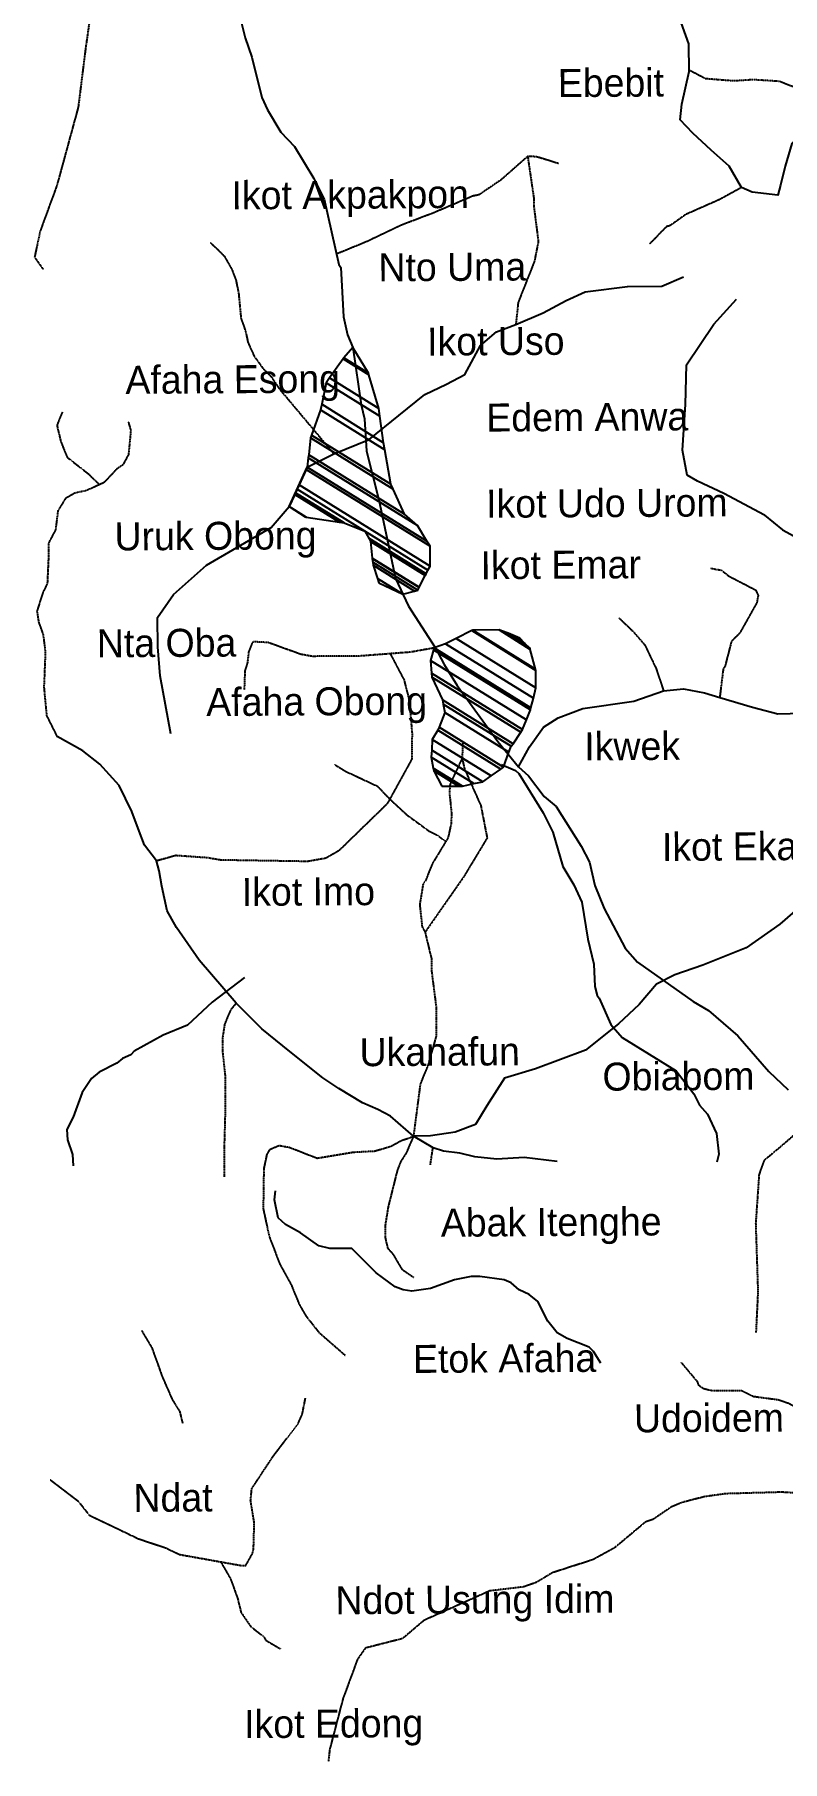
# Model space of a CAD drawing. Header units: metres. Extents: x 321186 to 621985, y 106829 to 204599.
# Drawn here: x 588034 to 593382, y 107192 to 119543 of the extents above; entities that cross this region are included whole.
import ezdxf
from ezdxf.enums import TextEntityAlignment as Align

# ---------------------------------------------------------------- set-up
doc = ezdxf.new("R2010")
doc.units = ezdxf.units.M
doc.header["$MEASUREMENT"] = 0
doc.linetypes.add('DASHED', pattern=[0.75, 0.5, -0.25])
for name, color, linetype in [('11', 7, 'CONTINUOUS'), ('14', 7, 'CONTINUOUS'), ('15', 7, 'CONTINUOUS'), ('18', 7, 'CONTINUOUS')]:
    doc.layers.add(name, color=color, linetype=linetype)
doc.styles.get("Standard").update_dxf_attribs({"font": 'txt', "height": 0.2})

msp = doc.modelspace()

# ---------------------------------------------------------------- linework, layer by layer
at = {"layer": '14', "color": 1, "linetype": 'Continuous'}
msp.add_lwpolyline([(589495, 119701), (589539, 119520), (589588, 119381), (589660, 119092), (589699, 119004), (589795, 118845), (589893, 118742), (590032, 118513), (590104, 118367), (590210, 117898), (590223, 117877), (590244, 117524), (590271, 117395), (590309, 117304), (590370, 116894), (590394, 116794), (590407, 116563), (590496, 116215), (590614, 115653), (590708, 115454), (590899, 115160), (590962, 115037), (591056, 114887), (591346, 114486), (591494, 114307), (591565, 114242), (591678, 114093), (591764, 114021), (591943, 113739), (592002, 113624), (592041, 113457), (592108, 113293), (592257, 113008), (592346, 112910), (592744, 112627), (592853, 112562), (593063, 112382), (593284, 112126), (593422, 111995)], dxfattribs=at)
at = {"layer": '15', "color": 1, "linetype": 'DASHED'}
msp.add_line((590864, 111459), (590883, 111582), dxfattribs=at)
for points in [[(588674, 120140), (588432, 119677), (588401, 119462), (588346, 119023), (588194, 118465), (588074, 118137), (588034, 117951), (588096, 117863)], [(593737, 119060), (593359, 119208), (593174, 119220), (593031, 119211), (592831, 119227), (592713, 119289)], [(591782, 118620), (591623, 118669), (591560, 118672), (591367, 118502), (591212, 118397), (591168, 118388), (590893, 118270), (590650, 118177), (590407, 118061), (590193, 117973)], [(591560, 118672), (591604, 118369), (591603, 118320), (591636, 118063), (591608, 117921), (591492, 117628), (591475, 117469)], [(593089, 118449), (592930, 118362), (592690, 118256), (592579, 118177), (592552, 118169), (592433, 118047)], [(589293, 118054), (589389, 117961), (589445, 117864), (589474, 117786), (589493, 117693), (589510, 117514), (589543, 117420), (589560, 117341), (589604, 117243), (589666, 117157), (589727, 117095), (589781, 117013), (590174, 116544)], [(588232, 116842), (588194, 116749), (588222, 116631), (588267, 116520), (588418, 116402), (588498, 116324)], [(588704, 116772), (588722, 116714), (588706, 116540), (588665, 116465), (588623, 116437), (588531, 116339), (588407, 116282), (588323, 116264), (588255, 116225), (588201, 116137), (588184, 116001), (588135, 115908), (588134, 115816), (588125, 115616), (588094, 115553), (588051, 115419), (588064, 115337), (588095, 115253), (588111, 115128), (588101, 114876), (588120, 114672), (588195, 114522)], [(592869, 115726), (592946, 115712), (592998, 115670), (593190, 115571), (593208, 115531), (593198, 115479), (593075, 115260), (593017, 115203), (592971, 115026), (592958, 115005), (592933, 114802)], [(592211, 115372), (592314, 115274), (592397, 115178), (592478, 115010), (592531, 114850)], [(590577, 115115), (590676, 114927), (590713, 114781), (590733, 114549), (590732, 114362), (590555, 114041), (590209, 113705), (590116, 113652), (589987, 113629), (589364, 113639), (589270, 113655), (589044, 113671), (588907, 113633)], [(590891, 115156), (590723, 115126), (590360, 115098), (590020, 115096), (589938, 115110), (589703, 115195), (589602, 115200), (589589, 115191), (589565, 115128), (589556, 115051), (589538, 114994), (589533, 114856)], [(591096, 114475), (591091, 114366), (591109, 114289), (591225, 114028), (591270, 113797), (591103, 113520), (590826, 113123)], [(590178, 114323), (590258, 114274), (590485, 114168), (590574, 114075), (590695, 113963), (590858, 113844), (590911, 113819), (590975, 113772)], [(591091, 114366), (591005, 114183), (591000, 114120), (591015, 113978), (591013, 113901), (590990, 113797), (590878, 113613), (590828, 113488), (590812, 113467), (590788, 113321), (590805, 113163), (590826, 113123), (590872, 112933), (590872, 112850), (590906, 112585), (590906, 112381), (590846, 112170), (590792, 112038), (590743, 111664), (590691, 111543), (590654, 111486)], [(589476, 112616), (589435, 112566), (589393, 112466), (589379, 112374), (589379, 112258), (589396, 112102), (589398, 111877), (589390, 111594), (589389, 111374)], [(593621, 111837), (593538, 111760), (593453, 111662), (593372, 111592), (593249, 111489)], [(590741, 111660), (590655, 111630), (590580, 111589), (590466, 111556), (590312, 111548), (590054, 111505), (589858, 111582), (589782, 111596), (589712, 111565), (589694, 111532)], [(589694, 111532), (589673, 111432), (589669, 111145), (589711, 110950), (589787, 110750), (589868, 110604), (589927, 110460), (589974, 110379), (590067, 110261), (590256, 110096)], [(590654, 111486), (590628, 111422), (590562, 111157), (590540, 111020), (590541, 110939), (590559, 110863), (590595, 110823), (590660, 110713), (590744, 110655)], [(593249, 111489), (593214, 111389), (593190, 111040), (593206, 110554), (593192, 110260)], [(588799, 110275), (588873, 110150), (588949, 109939), (589019, 109780), (589072, 109695), (589092, 109610)], [(594258, 109356), (594202, 109379), (594032, 109442), (593807, 109548), (593619, 109655), (593548, 109681), (593474, 109728), (593419, 109755), (593350, 109778), (593174, 109801), (593090, 109843), (592880, 109843), (592818, 109857), (592785, 109880), (592776, 109906), (592658, 110046)], [(588145, 109208), (588344, 109056), (588425, 108954), (588777, 108785), (588975, 108719), (589069, 108673), (589517, 108593), (589545, 108595), (589591, 108677), (589600, 108711), (589605, 108900), (589579, 109057), (589587, 109143), (589738, 109372), (589920, 109611), (589949, 109679), (589971, 109790)], [(593759, 109017), (593529, 109109), (593376, 109118), (592975, 109107), (592826, 109086), (592669, 109046), (592588, 109013), (592456, 108923), (592402, 108905), (592181, 108720), (592026, 108635), (591737, 108542), (591622, 108473), (591533, 108441), (591289, 108412), (590818, 108201), (590665, 108071), (590399, 108003), (590343, 107923), (590239, 107641), (590144, 107278), (590135, 107192)], [(589365, 108620), (589434, 108501), (589486, 108359), (589510, 108259), (589580, 108157), (589675, 108083), (589686, 108060), (589792, 107998)]]:
    msp.add_lwpolyline(points, dxfattribs=at)
at = {"layer": '15', "color": 1, "linetype": 'Continuous'}
for points in [[(594350, 119563), (594151, 119406), (593935, 119312), (593870, 119278), (593752, 119114), (593732, 119064), (593614, 118942), (593448, 118763), (593400, 118602), (593368, 118465), (593348, 118395), (593164, 118417), (593089, 118449), (593000, 118601), (592872, 118716), (592741, 118838), (592650, 118934), (592662, 119045), (592714, 119280), (592712, 119476), (592637, 119688)], [(589008, 114542), (588933, 114957), (588915, 115165), (588914, 115373), (589028, 115538), (589263, 115747), (589727, 116017), (589855, 116167), (589984, 116450), (590174, 116544), (590426, 116646), (590638, 116818), (590825, 116968), (590980, 117043), (591110, 117111), (591223, 117319), (591336, 117416), (591475, 117469), (591671, 117552), (591834, 117642), (591972, 117703), (592274, 117742), (592520, 117743), (592674, 117811)], [(593254, 116105), (592962, 116260), (592774, 116348), (592700, 116392), (592666, 116571), (592689, 116898), (592695, 117180), (592890, 117471), (593052, 117651)], [(593254, 116105), (593381, 116001), (593545, 115913), (593689, 115780), (593931, 115544), (594149, 115322), (594346, 115149), (594548, 114968), (594614, 114901), (594753, 114780), (594840, 114710), (595032, 114659), (595125, 114641)], [(591494, 114307), (591572, 114448), (591673, 114590), (591779, 114657), (591954, 114722), (592318, 114776), (592531, 114850), (592673, 114864), (592824, 114835), (592933, 114802), (593168, 114733), (593348, 114686), (593524, 114690), (593687, 114684), (593838, 114730), (593948, 114808), (594011, 114860), (594115, 114906), (594225, 114914), (594393, 114908), (594614, 114901)], [(591770, 111483), (591534, 111512), (591340, 111499), (591182, 111517), (591075, 111542), (590957, 111556), (590883, 111582), (590743, 111664), (590579, 111807), (590489, 111854), (590378, 111902), (590210, 112005), (590095, 112082), (589859, 112270), (589658, 112432), (589476, 112616), (589210, 112924), (589049, 113157), (588983, 113275), (588945, 113453), (588924, 113561), (588907, 113633), (588820, 113746), (588775, 113865), (588729, 113987), (588638, 114172), (588502, 114324), (588379, 114420), (588195, 114522)], [(593580, 113368), (593362, 113180), (593122, 113011), (592812, 112887), (592612, 112819), (592482, 112751), (592356, 112605), (592210, 112467), (591974, 112280), (591615, 112147), (591395, 112079), (591269, 111881), (591188, 111747), (591042, 111694), (590866, 111667), (590743, 111664)]]:
    msp.add_lwpolyline(points, dxfattribs=at)
at = {"layer": '18', "color": 143, "linetype": 'Continuous'}
for points in [[(591373, 114323), (591472, 114279), (591496, 114257), (591670, 113976), (591740, 113838), (591811, 113594), (591889, 113463), (591947, 113339), (591989, 113074), (592032, 112895), (592039, 112735), (592057, 112671), (592072, 112652), (592154, 112462), (592235, 112371), (592621, 112131), (592747, 111968), (592789, 111887), (592846, 111822), (592909, 111684), (592926, 111535), (592913, 111479)], [(589534, 112799), (589303, 112623), (589127, 112459), (588954, 112386), (588747, 112272), (588723, 112245), (588664, 112220), (588622, 112186), (588496, 112121), (588441, 112076), (588374, 111976), (588311, 111800), (588264, 111712), (588269, 111637), (588305, 111533), (588311, 111452)], [(592083, 110042), (592031, 110125), (591999, 110155), (591842, 110218), (591771, 110257), (591703, 110342), (591633, 110482), (591571, 110531), (591500, 110566), (591441, 110615), (591391, 110637), (591218, 110661), (591155, 110660), (591036, 110638), (590865, 110575), (590731, 110557), (590670, 110566), (590613, 110587), (590476, 110687), (590302, 110862), (590146, 110860), (590067, 110879), (589935, 110974), (589828, 111033), (589777, 111080), (589750, 111208), (589756, 111273)]]:
    msp.add_lwpolyline(points, dxfattribs=at)

# ---------------------------------------------------------------- texts
at = {"layer": '11', "color": 7, "linetype": 'Continuous'}
for s, height, rotation, p in [('Ebebit', 200.3, 0.3538, (592155, 119202)), ('Ikot Akpakpon', 200.3, 0.3533, (590291, 118373)), ('Nto Uma', 200.3, 0.353, (591021, 117880)), ('Ikot Uso', 200.3, 0.3527, (591332, 117354)), ('Afaha Esong', 200.3, 0.3525, (589451, 117053)), ('Edem Anwa', 200.3, 0.3523, (591986, 116812)), ('Ikot Udo Urom', 200.31, 0.3519, (592126, 116196)), ('Uruk Obong', 200.3, 0.3518, (589328, 115933)), ('Ikot Emar', 200.3, 0.3516, (591796, 115755)), ('Nta Oba', 200.3, 0.3513, (588978, 115196)), ('Afaha Obong', 200.3, 0.351, (590051, 114749)), ('Ikwek', 200.3, 0.3508, (592307, 114458)), ('Ikot Ekang', 200.3, 0.3504, (593153, 113712)), ('Ikot Imo', 200.3, 0.3502, (589992, 113418)), ('Ukanafun', 200.3, 0.3495, (590931, 112272)), ('Obiabom', 200.3, 0.3493, (592638, 112097)), ('Abak Itenghe', 200.31, 0.3487, (591728, 111025)), ('Etok Afaha', 200.3, 0.3481, (591395, 110079)), ('Udoidem', 200.3, 0.3478, (592856, 109653)), ('Ndat', 200.3, 0.3475, (589024, 109083)), ('Ndot Usung Idim', 200.3, 0.347, (591183, 108326)), ('Ikot Edong', 200.3, 0.3464, (590173, 107438))]:
    msp.add_text(s, height=height, rotation=rotation, dxfattribs=at).set_placement(p, align=Align.MIDDLE)

# ---------------------------------------------------------------- meshes
at = {"layer": '11', "color": 253, "linetype": 'Continuous'}
mesh = msp.add_polyface(dxfattribs=at)
corners = [(590496, 115621), (590668, 115540), (590485, 115653), (590750, 115563), (590454, 115747), (590774, 115570), (590452, 115770), (590783, 115589), (590449, 115796), (589970, 116093), (590784, 115590), (590449, 115798), (589975, 116092), (589855, 116167), (590828, 115675), (590437, 115918), (590214, 116055), (589894, 116254), (590834, 115687), (590423, 115941), (590248, 116050), (589900, 116266), (590847, 115712), (590395, 115992), (589912, 116291), (590863, 115742), (589926, 116323), (590862, 115883), (589976, 116432), (590839, 115919), (589984, 116450), (590771, 116031), (589991, 116515), (590680, 116112), (589994, 116538), (590597, 116292), (590007, 116658), (590581, 116327), (590014, 116679), (590539, 116574), (590079, 116859), (590530, 116624), (590087, 116899), (590504, 116814), (590119, 117053), (590496, 116869), (590144, 117088), (590424, 117110), (590240, 117224), (590421, 117121), (590245, 117230), (590309, 117304), (590309, 117304)]
mesh.append_faces([[corners[k] for k in face] for face in [(0, 0, 1, 2), (2, 1, 3, 4), (4, 3, 5, 6), (6, 5, 7, 8), (9, 9, 12, 13), (8, 7, 10, 11), (13, 12, 16, 17), (11, 10, 14, 15), (17, 16, 20, 21), (15, 14, 18, 19), (21, 20, 23, 24), (19, 18, 22, 23), (24, 22, 25, 26), (26, 25, 27, 28), (28, 27, 29, 30), (30, 29, 31, 32), (32, 31, 33, 34), (34, 33, 35, 36), (36, 35, 37, 38), (38, 37, 39, 40), (40, 39, 41, 42), (42, 41, 43, 44), (44, 43, 45, 46), (46, 45, 47, 48), (48, 47, 49, 50), (50, 49, 52, 51)]], dxfattribs={"vtx0": -1, "vtx2": -1, "color": 253})
mesh = msp.add_polyface(dxfattribs=at)
corners = [(590945, 114167), (590888, 114278), (591066, 114168), (590884, 114297), (591093, 114168), (590871, 114375), (591176, 114186), (590874, 114426), (591239, 114199), (590878, 114501), (591298, 114241), (590918, 114568), (591367, 114290), (590926, 114589), (591386, 114304), (590967, 114695), (591426, 114410), (590955, 114754), (591442, 114453), (590950, 114784), (591455, 114471), (590875, 114947), (591510, 114553), (590873, 114975), (591523, 114572), (590866, 115066), (591551, 114642), (590887, 115143), (591580, 114714), (590891, 115156), (591583, 114727), (590891, 115156), (591601, 114796), (590972, 115186), (591619, 114870), (591049, 115224), (591619, 114996), (591161, 115280), (591616, 115005), (591167, 115283), (591578, 115146), (591355, 115285), (591577, 115152), (591373, 115279), (591540, 115189), (591421, 115263), (591503, 115226)]
mesh.append_faces([[corners[k] for k in face] for face in [(0, 0, 2, 1), (1, 2, 4, 3), (3, 4, 6, 5), (5, 6, 8, 7), (7, 8, 10, 9), (9, 10, 12, 11), (11, 12, 14, 13), (13, 14, 16, 15), (15, 16, 18, 17), (17, 18, 20, 19), (19, 20, 22, 21), (21, 22, 24, 23), (23, 24, 26, 25), (25, 26, 28, 27), (27, 28, 30, 29), (31, 30, 32, 33), (33, 32, 34, 35), (35, 34, 36, 37), (37, 36, 38, 39), (39, 38, 40, 41), (41, 40, 42, 43), (43, 42, 44, 45), (45, 44, 46, 46)]], dxfattribs={"vtx0": -1, "vtx2": -1, "color": 253})

doc.saveas('drawing.dxf')
